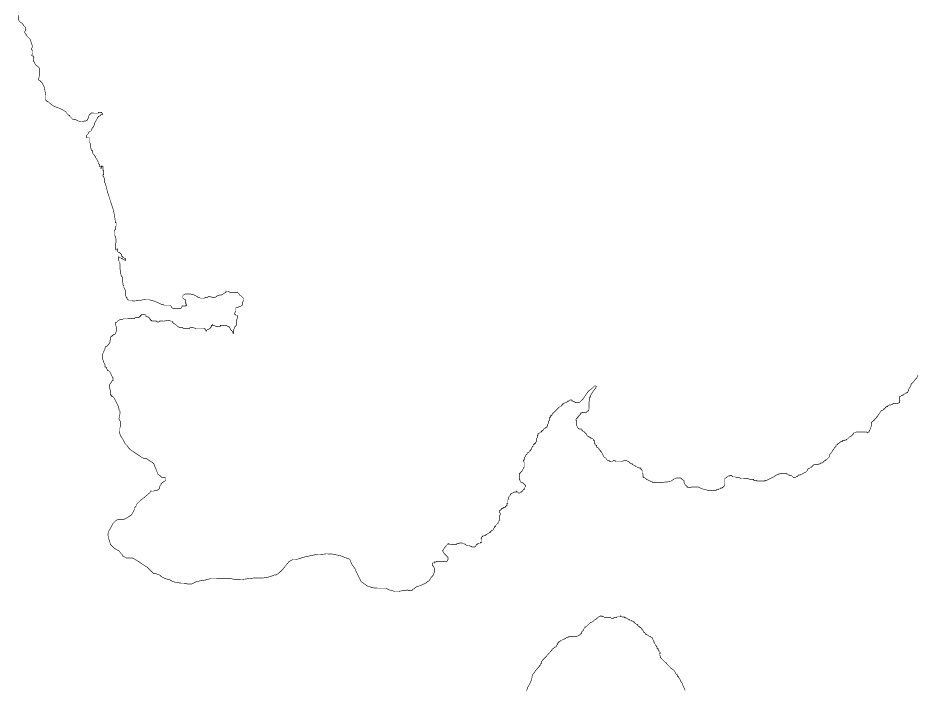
# Model space of a CAD drawing. Header units: metres. Extents: x 319816 to 366074, y 1739234 to 1838803.
# Drawn here: x 325006 to 329537, y 1812928 to 1816312 of the extents above; entities that cross this region are included whole.
import ezdxf

# ---------------------------------------------------------------- set-up
doc = ezdxf.new("R2010")
doc.units = ezdxf.units.M
doc.header["$MEASUREMENT"] = 0
doc.layers.add('HAZARDS LINE', color=1, linetype='Continuous')

msp = doc.modelspace()

# ---------------------------------------------------------------- linework, layer by layer
at = {"layer": 'HAZARDS LINE', "lineweight": 18, "const_width": 3}
for points in [[(325007.7, 1816325.5), (325007.6, 1816305.4), (325011.6, 1816297.4), (325019.6, 1816289.3), (325027.6, 1816285.2), (325035.6, 1816273.1), (325043.6, 1816265), (325043.5, 1816248.9), (325039.4, 1816240.9), (325043.4, 1816232.8), (325047.4, 1816228.8), (325051.4, 1816220.7), (325059.3, 1816212.6), (325067.3, 1816204.6), (325071.3, 1816192.5), (325079.2, 1816168.3), (325075.1, 1816160.3), (325075.1, 1816152.2), (325079.1, 1816148.2), (325079, 1816132.1), (325074.9, 1816124.1), (325078.9, 1816120.1), (325082.9, 1816120), (325082.9, 1816116), (325086.9, 1816112), (325082.9, 1816104), (325082.8, 1816095.9), (325086.8, 1816091.9), (325094.8, 1816075.7), (325110.8, 1816063.6), (325114.7, 1816055.5), (325114.5, 1816015.3), (325110.5, 1816011.3), (325110.4, 1815999.3), (325118.4, 1815995.2), (325126.4, 1815987.1), (325130.4, 1815979), (325138.3, 1815962.9), (325142.3, 1815942.8), (325146.2, 1815922.7), (325146, 1815898.5), (325154, 1815890.4), (325158, 1815890.4), (325166, 1815882.3), (325182, 1815870.2), (325190.1, 1815866.1), (325202.1, 1815862), (325222.2, 1815853.9), (325230.2, 1815849.8), (325238.2, 1815845.7), (325242.2, 1815841.7), (325250.2, 1815837.6), (325250.2, 1815833.6), (325254.2, 1815829.6), (325262.2, 1815821.5), (325266.2, 1815821.5), (325266.2, 1815817.4), (325270.2, 1815813.4), (325282.2, 1815801.3), (325294.2, 1815801.2), (325302.2, 1815797.1), (325310.3, 1815793.1), (325322.3, 1815789), (325330.3, 1815788.9), (325338.4, 1815792.9), (325346.4, 1815792.9), (325354.5, 1815796.8), (325354.5, 1815800.9), (325358.6, 1815804.9), (325362.7, 1815816.9), (325362.7, 1815820.9), (325370.8, 1815828.9), (325374.8, 1815832.9), (325411, 1815832.7), (325411, 1815836.7), (325427.1, 1815836.6), (325427.1, 1815832.6), (325431.1, 1815832.6), (325431, 1815824.6), (325423, 1815824.6), (325419, 1815820.6), (325414.9, 1815816.6), (325410.9, 1815816.6), (325410.9, 1815812.6), (325406.8, 1815812.6), (325406.8, 1815808.6), (325394.7, 1815788.6), (325390.6, 1815776.5), (325390.5, 1815772.5), (325386.5, 1815768.5), (325386.5, 1815764.5), (325382.4, 1815760.5), (325378.4, 1815756.5), (325378.4, 1815752.5), (325374.3, 1815744.5), (325370.3, 1815740.5), (325366.2, 1815740.5), (325362.2, 1815736.5), (325362.2, 1815732.5), (325358.1, 1815728.5), (325354.1, 1815724.5), (325350, 1815720.5), (325350, 1815708.4), (325366.1, 1815708.3), (325365.9, 1815684.2), (325369.9, 1815680.1), (325369.8, 1815660), (325373.8, 1815656), (325373.8, 1815652), (325377.8, 1815643.9), (325381.8, 1815643.9), (325381.7, 1815631.8), (325385.7, 1815627.8), (325393.7, 1815615.7), (325397.7, 1815611.6), (325397.7, 1815607.6), (325405.6, 1815595.5), (325409.6, 1815587.4), (325409.6, 1815583.4), (325413.6, 1815575.4), (325417.5, 1815571.3), (325417.5, 1815563.3), (325421.5, 1815563.3), (325421.5, 1815555.2), (325425.5, 1815555.2), (325425.6, 1815567.3), (325429.6, 1815567.2), (325429.6, 1815563.2), (325433.6, 1815563.2), (325433.5, 1815543.1), (325437.5, 1815543.1), (325437.4, 1815523), (325433.4, 1815523), (325433.3, 1815514.9), (325437.3, 1815510.9), (325441.3, 1815502.8), (325441.2, 1815482.7), (325445.2, 1815478.7), (325445.1, 1815470.6), (325449.1, 1815466.6), (325457, 1815434.4), (325476.7, 1815374), (325484.6, 1815349.8), (325488.6, 1815333.7), (325492.5, 1815313.6), (325496.3, 1815285.4), (325496.3, 1815281.4), (325500.3, 1815281.4), (325500.2, 1815265.3), (325496.2, 1815257.2), (325496.1, 1815245.2), (325492.1, 1815245.2), (325491.9, 1815217.1), (325495.9, 1815213), (325495.9, 1815205), (325499.9, 1815200.9), (325499.8, 1815180.8), (325495.7, 1815172.8), (325495.6, 1815148.7), (325499.6, 1815144.6), (325503.6, 1815144.6), (325503.6, 1815148.6), (325507.6, 1815148.6), (325507.6, 1815136.6), (325511.6, 1815132.5), (325515.6, 1815132.5), (325519.6, 1815128.5), (325527.6, 1815120.4), (325527.5, 1815112.3), (325531.5, 1815112.3), (325531.5, 1815108.3), (325535.5, 1815108.3), (325539.5, 1815104.2), (325543.5, 1815100.2), (325547.6, 1815100.1), (325547.5, 1815092.1), (325543.5, 1815092.1), (325539.5, 1815096.2), (325535.5, 1815096.2), (325531.5, 1815100.2), (325527.5, 1815100.3), (325523.5, 1815104.3), (325515.4, 1815104.3), (325515.4, 1815108.4), (325511.4, 1815108.4), (325511.3, 1815092.3), (325515.3, 1815088.3), (325515.3, 1815080.2), (325519.3, 1815076.2), (325519.1, 1815048), (325523.1, 1815040), (325523, 1815023.9), (325527, 1815011.8), (325531, 1815007.8), (325530.8, 1814987.7), (325534.8, 1814975.6), (325534.7, 1814967.5), (325538.7, 1814963.5), (325538.7, 1814955.4), (325546.6, 1814939.3), (325546.5, 1814911.2), (325550.5, 1814911.2), (325550.5, 1814903.1), (325554.5, 1814903.1), (325554.5, 1814899.1), (325558.5, 1814895), (325562.5, 1814891), (325582.6, 1814890.9), (325582.5, 1814886.8), (325590.6, 1814886.8), (325626.8, 1814890.6), (325638.9, 1814894.6), (325663, 1814894.4), (325675, 1814890.3), (325691.1, 1814886.2), (325711.1, 1814878.1), (325727.2, 1814869.9), (325735.2, 1814869.9), (325743.2, 1814865.8), (325775.4, 1814865.7), (325775.4, 1814861.6), (325779.4, 1814857.6), (325779.3, 1814853.6), (325787.4, 1814849.5), (325827.6, 1814849.3), (325827.6, 1814853.3), (325831.6, 1814857.3), (325831.6, 1814861.3), (325851.7, 1814861.2), (325851.8, 1814865.2), (325855.8, 1814865.2), (325855.8, 1814869.2), (325851.8, 1814869.2), (325851.8, 1814877.3), (325847.8, 1814877.3), (325847.9, 1814893.4), (325839.9, 1814897.5), (325835.9, 1814901.5), (325836, 1814913.6), (325840, 1814917.6), (325848.1, 1814921.5), (325876.2, 1814921.4), (325892.3, 1814917.3), (325908.3, 1814909.1), (325912.3, 1814905.1), (325920.3, 1814905), (325924.3, 1814901), (325944.4, 1814900.9), (325948.5, 1814904.9), (325960.5, 1814904.8), (325964.6, 1814908.8), (325972.6, 1814908.8), (325984.7, 1814904.7), (325996.7, 1814904.6), (326004.8, 1814908.6), (326008.8, 1814912.6), (326020.9, 1814916.5), (326028.9, 1814916.5), (326037, 1814920.5), (326041, 1814924.5), (326049.1, 1814928.4), (326053.2, 1814932.4), (326053.2, 1814936.5), (326065.2, 1814936.4), (326069.2, 1814932.4), (326077.2, 1814928.3), (326105.4, 1814928.1), (326109.4, 1814932.1), (326109.4, 1814928.1), (326113.4, 1814928.1), (326121.4, 1814920), (326121.4, 1814916), (326125.4, 1814916), (326133.4, 1814907.9), (326137.4, 1814903.8), (326141.4, 1814899.8), (326141.4, 1814891.7), (326137.3, 1814879.7), (326137.2, 1814867.6), (326133.2, 1814863.6), (326125.1, 1814859.7), (326113, 1814855.7), (326100.9, 1814851.8), (326100.8, 1814835.7), (326096.8, 1814823.6), (326096.7, 1814819.6), (326100.8, 1814819.6), (326100.7, 1814815.6), (326112.8, 1814815.5), (326112.8, 1814811.5), (326108.7, 1814795.4), (326104.6, 1814791.4), (326104.5, 1814763.3), (326100.4, 1814759.3), (326096.4, 1814755.3), (326096.4, 1814751.3), (326092.3, 1814743.2), (326092.2, 1814723.1), (326088.2, 1814723.2), (326088.2, 1814727.2), (326084.2, 1814735.2), (326080.2, 1814739.3), (326076.2, 1814743.3), (326072.2, 1814751.4), (326072.3, 1814755.4), (326068.2, 1814755.4), (326064.2, 1814759.5), (326060.2, 1814759.5), (326056.2, 1814763.6), (326024.1, 1814763.7), (326024, 1814759.7), (325999.9, 1814759.8), (325991.9, 1814763.9), (325987.9, 1814763.9), (325983.9, 1814768), (325983.9, 1814764), (325979.8, 1814764), (325979.8, 1814755.9), (325975.8, 1814756), (325975.8, 1814751.9), (325971.7, 1814747.9), (325963.6, 1814744), (325959.6, 1814744), (325955.6, 1814740), (325955.6, 1814736), (325951.5, 1814736), (325951.6, 1814740), (325947.6, 1814744.1), (325947.6, 1814748.1), (325903.4, 1814748.3), (325887.3, 1814752.4), (325871.2, 1814752.5), (325871.2, 1814748.5), (325839, 1814748.7), (325835, 1814752.7), (325819, 1814752.8), (325807, 1814760.9), (325803, 1814765), (325799, 1814769), (325790.9, 1814773.1), (325782.9, 1814781.2), (325783, 1814785.2), (325774.9, 1814785.2), (325770.9, 1814789.3), (325762.9, 1814789.3), (325738.7, 1814785.4), (325718.6, 1814785.6), (325714.6, 1814781.6), (325706.6, 1814781.6), (325702.6, 1814785.6), (325678.4, 1814785.8), (325678.5, 1814789.8), (325674.5, 1814789.8), (325674.5, 1814793.8), (325670.5, 1814793.9), (325670.5, 1814797.9), (325666.5, 1814801.9), (325662.5, 1814806), (325658.5, 1814806), (325654.5, 1814810), (325650.4, 1814810.1), (325650.5, 1814814.1), (325646.5, 1814818.1), (325626.4, 1814818.2), (325626.3, 1814814.2), (325622.3, 1814814.2), (325622.3, 1814810.2), (325618.3, 1814810.2), (325618.3, 1814806.2), (325614.2, 1814806.3), (325614.2, 1814802.2), (325594.1, 1814802.3), (325594.1, 1814798.3), (325537.8, 1814798.6), (325533.8, 1814794.6), (325521.7, 1814794.7), (325509.6, 1814786.7), (325505.6, 1814782.7), (325501.5, 1814778.7), (325497.5, 1814778.8), (325497.4, 1814766.7), (325501.4, 1814754.6), (325501.3, 1814734.5), (325497.2, 1814726.5), (325497.2, 1814722.5), (325493.1, 1814718.5), (325485.1, 1814718.5), (325485.1, 1814714.5), (325481.1, 1814714.5), (325481, 1814710.5), (325477, 1814710.5), (325477, 1814706.5), (325473, 1814706.5), (325472.9, 1814694.5), (325468.8, 1814686.4), (325468.8, 1814678.4), (325460.7, 1814666.4), (325452.6, 1814658.4), (325448.6, 1814658.4), (325444.5, 1814650.4), (325444.5, 1814646.4), (325436.4, 1814630.3), (325432.3, 1814618.3), (325432.1, 1814594.2), (325436.1, 1814586.1), (325436.1, 1814578.1), (325440.1, 1814574), (325444, 1814566), (325444, 1814553.9), (325448, 1814553.9), (325452, 1814549.8), (325452, 1814545.8), (325456, 1814541.8), (325455.9, 1814537.8), (325460, 1814537.7), (325472, 1814525.6), (325475.9, 1814513.5), (325479.9, 1814505.4), (325483.9, 1814501.4), (325483.8, 1814485.3), (325479.8, 1814485.3), (325475.7, 1814477.3), (325471.7, 1814473.3), (325467.6, 1814465.3), (325467.5, 1814449.2), (325471.4, 1814433.1), (325471.3, 1814413), (325475.3, 1814413), (325475.3, 1814409), (325479.3, 1814409), (325479.3, 1814404.9), (325483.3, 1814404.9), (325487.3, 1814400.9), (325491.3, 1814396.8), (325495.3, 1814388.8), (325499.3, 1814380.7), (325507.2, 1814364.6), (325511.2, 1814356.5), (325515.1, 1814340.4), (325515.1, 1814336.4), (325519.1, 1814332.3), (325519, 1814316.2), (325514.9, 1814296.2), (325514.9, 1814292.1), (325518.8, 1814284.1), (325522.8, 1814280), (325522.7, 1814255.9), (325518.6, 1814247.9), (325518.5, 1814219.8), (325522.4, 1814207.7), (325526.4, 1814203.6), (325530.4, 1814195.6), (325538.4, 1814183.5), (325542.3, 1814171.4), (325558.3, 1814155.2), (325562.3, 1814147.1), (325570.3, 1814139), (325582.3, 1814130.9), (325594.3, 1814122.8), (325630.3, 1814098.5), (325638.4, 1814094.4), (325650.4, 1814094.4), (325674.5, 1814078.1), (325682.5, 1814074.1), (325690.5, 1814066), (325694.4, 1814053.9), (325698.4, 1814045.8), (325706.3, 1814025.7), (325710.3, 1814013.6), (325718.3, 1814009.5), (325726.3, 1814001.5), (325734.3, 1813997.4), (325746.4, 1813997.3), (325750.4, 1813993.3), (325750.3, 1813985.2), (325746.3, 1813981.2), (325734.2, 1813973.3), (325726.1, 1813965.3), (325726.1, 1813961.2), (325722, 1813957.3), (325718, 1813949.2), (325717.9, 1813941.2), (325705.8, 1813933.2), (325697.8, 1813933.3), (325689.7, 1813929.3), (325673.6, 1813929.4), (325669.6, 1813921.4), (325641.3, 1813897.4), (325621.1, 1813881.4), (325600.9, 1813861.4), (325600.8, 1813853.4), (325592.7, 1813845.4), (325592.7, 1813837.4), (325588.6, 1813829.3), (325584.6, 1813821.3), (325576.5, 1813809.3), (325552.2, 1813793.4), (325536.1, 1813785.4), (325508, 1813785.6), (325499.9, 1813781.6), (325495.9, 1813777.6), (325483.7, 1813765.6), (325475.6, 1813749.6), (325463.4, 1813729.5), (325459.4, 1813717.5), (325459.3, 1813705.4), (325463.2, 1813689.3), (325467.2, 1813677.2), (325471.1, 1813661.1), (325479.1, 1813653), (325487.1, 1813645), (325499.1, 1813636.8), (325515.1, 1813628.7), (325523.1, 1813616.6), (325531.1, 1813608.5), (325535.1, 1813600.5), (325547.1, 1813596.4), (325551.1, 1813592.3), (325583.3, 1813592.1), (325591.3, 1813588.1), (325611.3, 1813575.9), (325635.3, 1813559.7), (325647.4, 1813551.6), (325655.4, 1813547.5), (325667.4, 1813535.4), (325675.4, 1813527.3), (325687.4, 1813515.2), (325695.4, 1813515.1), (325719.5, 1813506.9), (325727.5, 1813498.8), (325743.5, 1813490.7), (325755.5, 1813486.6), (325771.6, 1813482.5), (325783.6, 1813474.4), (325799.7, 1813470.3), (325823.8, 1813466.1), (325839.9, 1813466), (325859.9, 1813461.9), (325880, 1813461.8), (325896.2, 1813469.8), (325904.2, 1813473.7), (325924.3, 1813477.6), (325948.5, 1813481.5), (325976.7, 1813489.4), (326077.2, 1813488.8), (326097.2, 1813484.7), (326137.4, 1813484.5), (326161.6, 1813488.4), (326197.8, 1813492.2), (326238, 1813491.9), (326262.1, 1813495.8), (326278.2, 1813499.8), (326298.4, 1813507.7), (326306.4, 1813507.6), (326322.6, 1813519.6), (326338.7, 1813535.6), (326354.9, 1813555.6), (326371.1, 1813575.6), (326379.2, 1813579.6), (326387.3, 1813583.6), (326403.3, 1813583.5), (326439.6, 1813595.4), (326447.6, 1813597.6), (326515.1, 1813611.9), (326542, 1813611.6), (326560.2, 1813613.8), (326576.4, 1813612.6), (326588.5, 1813612.5), (326628.9, 1813604.1), (326661.1, 1813591.7), (326673.2, 1813587.6), (326677.2, 1813583.5), (326685.2, 1813563.2), (326705.2, 1813534.8), (326705.1, 1813530.7), (326721.1, 1813498.2), (326729, 1813482), (326733, 1813473.9), (326745.1, 1813465.7), (326761.1, 1813453.5), (326769.2, 1813449.4), (326801.5, 1813441), (326858.1, 1813440.6), (326874.2, 1813432.4), (326890.3, 1813428.2), (326902.4, 1813424.1), (326922.6, 1813423.9), (326938.8, 1813427.8), (326955, 1813427.7), (326963.1, 1813431.7), (326967.1, 1813431.7), (326971.2, 1813427.6), (326987.3, 1813427.5), (326995.5, 1813435.5), (327011.7, 1813447.5), (327036.1, 1813455.4), (327060.4, 1813467.3), (327064.5, 1813471.3), (327076.7, 1813479.3), (327088.9, 1813499.4), (327093, 1813499.4), (327093, 1813503.5), (327097.1, 1813507.5), (327097.1, 1813511.5), (327101.2, 1813519.6), (327101.4, 1813543.8), (327097.4, 1813547.9), (327097.4, 1813551.9), (327093.4, 1813552), (327093.5, 1813568.2), (327101.6, 1813568.1), (327101.6, 1813572.1), (327109.7, 1813572.1), (327113.8, 1813576.1), (327166.3, 1813575.7), (327166.4, 1813579.7), (327170.5, 1813583.7), (327170.5, 1813595.9), (327162.5, 1813604), (327158.5, 1813608.1), (327150.5, 1813616.2), (327146.5, 1813624.3), (327142.5, 1813628.4), (327146.6, 1813632.4), (327150.7, 1813640.5), (327162.9, 1813656.6), (327167, 1813660.6), (327171, 1813660.5), (327171.1, 1813664.6), (327175.1, 1813664.6), (327175.1, 1813660.5), (327211.5, 1813660.2), (327215.5, 1813664.2), (327223.6, 1813664.2), (327227.7, 1813668.2), (327243.9, 1813668.1), (327247.9, 1813664), (327256, 1813663.9), (327255.9, 1813659.9), (327260, 1813659.9), (327264, 1813655.8), (327276.1, 1813655.7), (327284.2, 1813651.6), (327288.2, 1813651.6), (327292.2, 1813647.5), (327304.3, 1813647.4), (327312.5, 1813655.4), (327312.5, 1813659.5), (327316.6, 1813659.4), (327316.6, 1813663.5), (327320.6, 1813663.4), (327324.7, 1813667.4), (327332.8, 1813667.4), (327332.8, 1813671.4), (327340.9, 1813671.4), (327341, 1813687.5), (327337, 1813691.6), (327341.1, 1813695.6), (327341.1, 1813699.7), (327345.2, 1813699.6), (327345.2, 1813703.7), (327349.3, 1813703.6), (327361.4, 1813707.6), (327361.4, 1813711.6), (327365.5, 1813711.6), (327377.7, 1813719.6), (327381.7, 1813719.6), (327381.7, 1813723.6), (327385.8, 1813723.6), (327385.8, 1813727.6), (327389.9, 1813727.6), (327389.9, 1813731.6), (327393.9, 1813731.6), (327398, 1813735.6), (327402.1, 1813743.7), (327406.2, 1813747.7), (327406.2, 1813751.7), (327410.3, 1813751.7), (327410.3, 1813755.7), (327414.4, 1813759.8), (327418.4, 1813763.8), (327422.5, 1813767.8), (327422.5, 1813771.8), (327426.6, 1813775.8), (327426.7, 1813779.9), (327430.7, 1813783.9), (327430.9, 1813808.1), (327435, 1813812.2), (327435, 1813816.2), (327431, 1813820.3), (327431.1, 1813832.4), (327435.1, 1813832.4), (327435.2, 1813836.4), (327439.2, 1813836.4), (327439.2, 1813840.4), (327443.3, 1813840.4), (327447.4, 1813844.4), (327451.4, 1813844.4), (327451.4, 1813848.4), (327459.5, 1813848.4), (327459.6, 1813852.4), (327463.6, 1813852.4), (327463.6, 1813856.4), (327467.7, 1813856.4), (327467.8, 1813868.5), (327471.8, 1813868.5), (327471.9, 1813884.7), (327476, 1813892.7), (327476.1, 1813900.8), (327480.1, 1813900.8), (327480.2, 1813904.8), (327484.2, 1813908.8), (327484.3, 1813912.9), (327488.3, 1813916.9), (327492.4, 1813916.8), (327496.5, 1813920.9), (327500.5, 1813920.8), (327504.6, 1813924.8), (327512.7, 1813924.8), (327516.7, 1813928.8), (327516.7, 1813924.7), (327520.8, 1813924.7), (327524.8, 1813920.6), (327532.8, 1813920.6), (327536.9, 1813924.6), (327541, 1813924.6), (327541, 1813928.6), (327545, 1813928.6), (327545.1, 1813932.6), (327549.1, 1813932.6), (327549.1, 1813936.6), (327553.2, 1813936.6), (327553.2, 1813940.6), (327557.3, 1813940.6), (327557.3, 1813948.7), (327561.4, 1813952.7), (327561.4, 1813956.7), (327557.4, 1813960.8), (327549.4, 1813969), (327545.4, 1813973), (327537.3, 1813973.1), (327537.3, 1813977.1), (327533.3, 1813981.2), (327533.3, 1813985.3), (327529.3, 1813989.3), (327529.6, 1814017.6), (327533.6, 1814017.6), (327533.6, 1814021.6), (327537.7, 1814025.7), (327541.8, 1814029.7), (327545.8, 1814033.7), (327545.9, 1814037.7), (327550, 1814041.7), (327550, 1814045.8), (327554.1, 1814049.8), (327554.2, 1814074.1), (327550.3, 1814082.2), (327550.3, 1814086.2), (327554.3, 1814086.2), (327554.4, 1814098.3), (327558.5, 1814102.3), (327562.6, 1814110.4), (327570.8, 1814118.4), (327570.8, 1814122.4), (327574.8, 1814122.4), (327578.9, 1814126.4), (327583, 1814130.4), (327583, 1814134.5), (327587.1, 1814134.4), (327587.1, 1814138.5), (327591.1, 1814138.5), (327591.2, 1814146.5), (327595.3, 1814150.6), (327595.3, 1814154.6), (327599.3, 1814154.6), (327599.4, 1814162.7), (327603.4, 1814162.6), (327603.5, 1814166.7), (327607.5, 1814166.6), (327607.5, 1814170.7), (327611.6, 1814170.6), (327611.6, 1814174.7), (327615.7, 1814178.7), (327615.8, 1814194.9), (327619.9, 1814198.9), (327620, 1814211), (327624, 1814211), (327624.1, 1814219.1), (327628.1, 1814219), (327632.2, 1814223.1), (327636.3, 1814227.1), (327640.3, 1814227), (327640.4, 1814231.1), (327644.4, 1814231), (327644.4, 1814235.1), (327648.5, 1814235.1), (327652.6, 1814243.1), (327656.6, 1814243.1), (327660.7, 1814247.1), (327664.8, 1814251.1), (327668.8, 1814251.1), (327668.8, 1814255.1), (327672.9, 1814259.1), (327673, 1814267.2), (327677, 1814271.2), (327677.1, 1814283.4), (327681.2, 1814283.3), (327681.3, 1814299.5), (327685.4, 1814299.5), (327685.4, 1814307.6), (327689.5, 1814307.5), (327689.5, 1814311.6), (327693.5, 1814311.5), (327693.6, 1814315.6), (327697.6, 1814319.6), (327734.3, 1814355.7), (327738.3, 1814355.7), (327742.4, 1814359.7), (327742.4, 1814363.7), (327746.5, 1814363.7), (327746.5, 1814367.7), (327750.6, 1814367.7), (327754.6, 1814371.7), (327762.7, 1814375.7), (327766.8, 1814375.7), (327770.9, 1814379.7), (327774.9, 1814379.6), (327774.9, 1814383.7), (327779, 1814383.7), (327783.1, 1814387.7), (327795.2, 1814387.6), (327795.2, 1814383.5), (327807.2, 1814379.4), (327811.3, 1814375.3), (327831.5, 1814375.2), (327851.8, 1814395.2), (327868.2, 1814419.4), (327876.4, 1814431.4), (327896.7, 1814447.4), (327904.9, 1814455.5), (327908.9, 1814459.5), (327913, 1814459.4), (327917, 1814455.4), (327912.9, 1814447.3), (327900.6, 1814431.2), (327888.3, 1814411.1), (327888.3, 1814403), (327884.2, 1814403.1), (327884.1, 1814386.9), (327880, 1814378.8), (327879.7, 1814334.4), (327875.6, 1814334.4), (327875.6, 1814330.3), (327871.6, 1814330.4), (327867.5, 1814326.4), (327847.3, 1814326.5), (327843.2, 1814322.5), (327839.1, 1814322.5), (327839.1, 1814318.5), (327835, 1814314.5), (327831, 1814310.5), (327826.9, 1814306.5), (327826.9, 1814302.4), (327822.8, 1814302.4), (327822.8, 1814298.4), (327818.7, 1814294.4), (327814.6, 1814290.4), (327814.6, 1814286.3), (327818.6, 1814282.3), (327818.4, 1814258), (327822.4, 1814253.9), (327822.4, 1814249.9), (327826.4, 1814245.8), (327830.4, 1814241.7), (327842.6, 1814241.6), (327842.5, 1814237.6), (327846.6, 1814237.6), (327846.5, 1814233.5), (327850.6, 1814229.5), (327854.6, 1814229.4), (327858.6, 1814225.3), (327866.6, 1814217.2), (327870.6, 1814209.1), (327874.6, 1814205), (327878.7, 1814205), (327882.7, 1814200.9), (327886.7, 1814200.9), (327886.7, 1814196.8), (327890.7, 1814196.8), (327898.8, 1814192.7), (327902.8, 1814188.6), (327902.8, 1814184.6), (327906.8, 1814184.5), (327906.7, 1814172.4), (327910.7, 1814168.3), (327910.7, 1814164.3), (327914.7, 1814160.2), (327918.8, 1814160.2), (327918.7, 1814152.1), (327922.7, 1814148), (327926.7, 1814148), (327926.7, 1814144), (327930.8, 1814143.9), (327930.7, 1814139.9), (327934.7, 1814135.8), (327938.7, 1814131.7), (327938.7, 1814127.7), (327942.8, 1814127.7), (327942.7, 1814123.6), (327946.7, 1814119.5), (327950.7, 1814111.4), (327954.7, 1814103.3), (327958.7, 1814099.2), (327966.8, 1814095.1), (327966.7, 1814091.1), (327970.7, 1814087), (327974.8, 1814082.9), (327982.8, 1814082.9), (327982.8, 1814078.8), (327999, 1814078.7), (328003, 1814082.7), (328011.1, 1814082.7), (328015.1, 1814078.6), (328043.4, 1814078.4), (328055.6, 1814082.3), (328071.8, 1814082.2), (328075.8, 1814078.1), (328079.8, 1814078.1), (328083.8, 1814074), (328087.8, 1814069.9), (328091.9, 1814069.9), (328095.9, 1814065.8), (328099.9, 1814065.8), (328099.9, 1814061.8), (328104, 1814061.7), (328108, 1814057.6), (328112, 1814057.6), (328116, 1814053.5), (328120.1, 1814053.5), (328124.1, 1814049.4), (328128.1, 1814049.4), (328132.1, 1814045.3), (328140.2, 1814045.3), (328140.2, 1814041.2), (328144.2, 1814041.2), (328144.2, 1814037.2), (328148.2, 1814033.1), (328148.1, 1814020.9), (328152.1, 1814016.9), (328152, 1814000.7), (328156, 1814000.7), (328156, 1813996.6), (328160, 1813996.6), (328164.1, 1813992.5), (328168.1, 1813992.5), (328168.1, 1813988.4), (328172.1, 1813988.4), (328180.2, 1813984.3), (328196.3, 1813976.1), (328200.3, 1813976.1), (328200.3, 1813972), (328248.8, 1813971.7), (328265, 1813975.6), (328277.1, 1813975.5), (328289.3, 1813979.4), (328293.3, 1813979.4), (328297.4, 1813983.4), (328305.5, 1813987.4), (328309.6, 1813991.4), (328313.6, 1813991.4), (328317.7, 1813995.4), (328342, 1813995.2), (328350, 1813987), (328358, 1813982.9), (328358, 1813974.9), (328362, 1813966.7), (328365.9, 1813958.6), (328374, 1813954.5), (328374, 1813950.5), (328378, 1813950.4), (328378, 1813946.4), (328390.1, 1813946.3), (328398.2, 1813950.3), (328430.5, 1813950), (328446.7, 1813941.8), (328462.8, 1813937.7), (328478.9, 1813933.5), (328519.4, 1813933.2), (328523.4, 1813937.2), (328531.5, 1813937.1), (328535.6, 1813941.1), (328543.7, 1813941.1), (328543.7, 1813945.1), (328551.8, 1813945.1), (328551.8, 1813949.1), (328555.9, 1813949.1), (328559.9, 1813953.1), (328564, 1813961.1), (328564.3, 1813993.5), (328572.4, 1813997.5), (328580.6, 1814005.5), (328588.6, 1814005.4), (328592.7, 1814009.4), (328596.8, 1814009.4), (328600.8, 1814005.3), (328604.8, 1814001.3), (328616.9, 1814001.2), (328620.9, 1813997.1), (328637.1, 1813997), (328645.1, 1813992.9), (328681.5, 1813992.6), (328689.6, 1813988.5), (328709.8, 1813988.3), (328709.8, 1813984.3), (328721.9, 1813984.2), (328725.9, 1813980.1), (328766.3, 1813979.8), (328766.4, 1813983.8), (328774.4, 1813983.8), (328815, 1814003.7), (328819.1, 1814007.7), (328827.2, 1814011.7), (328831.2, 1814011.6), (328835.3, 1814015.6), (328839.4, 1814015.6), (328843.4, 1814019.6), (328871.7, 1814019.4), (328875.7, 1814015.3), (328879.8, 1814015.3), (328883.8, 1814011.2), (328887.8, 1814011.2), (328891.9, 1814007.1), (328899.9, 1814007.1), (328908, 1813998.9), (328920.1, 1813998.8), (328924.2, 1814002.8), (328928.2, 1814002.8), (328932.3, 1814006.8), (328936.4, 1814010.8), (328944.4, 1814010.8), (328948.5, 1814014.8), (328952.6, 1814014.7), (328964.7, 1814022.7), (328968.8, 1814022.7), (328972.9, 1814026.7), (328976.9, 1814026.7), (328976.9, 1814030.7), (328981, 1814034.7), (328981, 1814038.8), (328985.1, 1814042.8), (328989.2, 1814042.8), (328993.2, 1814046.8), (328997.3, 1814046.7), (328997.3, 1814050.8), (329001.3, 1814050.8), (329005.4, 1814054.8), (329005.4, 1814058.8), (329009.5, 1814058.8), (329013.6, 1814062.8), (329033.8, 1814062.6), (329037.8, 1814066.6), (329041.9, 1814066.6), (329046, 1814070.6), (329054, 1814070.6), (329058.1, 1814074.6), (329066.3, 1814082.6), (329070.3, 1814082.6), (329070.3, 1814086.6), (329074.4, 1814086.6), (329078.5, 1814090.6), (329082.5, 1814094.6), (329086.6, 1814098.6), (329090.7, 1814102.6), (329090.7, 1814106.7), (329094.8, 1814118.8), (329098.9, 1814118.7), (329098.9, 1814122.8), (329103, 1814126.8), (329107.1, 1814134.8), (329111.2, 1814138.9), (329115.3, 1814146.9), (329119.4, 1814150.9), (329123.4, 1814154.9), (329123.5, 1814159), (329127.5, 1814163), (329131.6, 1814163), (329131.6, 1814167), (329139.7, 1814171), (329147.9, 1814179), (329156, 1814178.9), (329156, 1814183), (329168.1, 1814182.9), (329168.1, 1814186.9), (329176.2, 1814186.9), (329176.3, 1814190.9), (329180.3, 1814190.9), (329188.4, 1814198.9), (329192.5, 1814202.9), (329200.6, 1814206.9), (329212.9, 1814218.9), (329212.9, 1814223), (329221, 1814222.9), (329225, 1814226.9), (329277.6, 1814226.5), (329281.6, 1814222.5), (329285.7, 1814226.5), (329289.7, 1814226.4), (329289.8, 1814230.5), (329293.8, 1814234.5), (329293.9, 1814238.5), (329297.9, 1814242.5), (329298, 1814246.6), (329302.1, 1814258.7), (329302.2, 1814274.9), (329306.3, 1814278.9), (329310.4, 1814282.9), (329314.5, 1814286.9), (329318.5, 1814286.9), (329318.5, 1814290.9), (329322.6, 1814294.9), (329326.7, 1814298.9), (329326.7, 1814303), (329330.7, 1814302.9), (329334.8, 1814311), (329338.9, 1814315), (329343, 1814323.1), (329347.1, 1814327.1), (329351.2, 1814335.1), (329355.2, 1814335.1), (329363.4, 1814339.1), (329363.4, 1814343.1), (329367.4, 1814343.1), (329367.5, 1814347.1), (329371.5, 1814347.1), (329371.5, 1814351.1), (329375.6, 1814351.1), (329375.6, 1814355.2), (329383.7, 1814355.1), (329383.7, 1814359.1), (329391.8, 1814363.1), (329399.9, 1814363.1), (329404, 1814367.1), (329408.1, 1814367), (329412.1, 1814371.1), (329436.4, 1814370.9), (329440.5, 1814374.9), (329444.5, 1814374.8), (329444.6, 1814387), (329444.7, 1814407.2), (329448.8, 1814407.2), (329452.9, 1814411.2), (329460.9, 1814411.1), (329461, 1814415.2), (329465, 1814415.1), (329473.2, 1814423.1), (329481.3, 1814423.1), (329481.3, 1814427.1), (329485.3, 1814427.1), (329485.4, 1814431.1), (329489.4, 1814435.1), (329489.5, 1814443.2), (329493.6, 1814447.2), (329493.6, 1814451.3), (329497.7, 1814455.3), (329501.8, 1814463.4), (329501.8, 1814467.4), (329505.9, 1814471.4), (329510, 1814475.4), (329522.2, 1814491.5), (329526.3, 1814495.5), (329530.4, 1814499.5), (329534.5, 1814507.6), (329534.5, 1814511.6), (329538.5, 1814511.6)], [(328363.1, 1812925.8), (328363.1, 1812929.8), (328359.2, 1812937.9), (328355.2, 1812946), (328351.2, 1812958.2), (328347.3, 1812966.3), (328343.2, 1812970.4), (328339.3, 1812978.5), (328339.3, 1812982.5), (328335.3, 1812982.6), (328335.3, 1812986.6), (328331.3, 1812990.7), (328331.3, 1812994.7), (328327.3, 1812994.8), (328327.3, 1813002.9), (328319.3, 1813007), (328315.3, 1813015.1), (328311.3, 1813023.2), (328303.3, 1813031.3), (328295.2, 1813035.4), (328287.2, 1813043.6), (328279.2, 1813051.7), (328275.2, 1813055.8), (328271.2, 1813059.9), (328271.2, 1813063.9), (328267.2, 1813064), (328263.1, 1813068), (328259.1, 1813072.1), (328255.1, 1813076.2), (328251.1, 1813080.3), (328247.1, 1813084.3), (328243.1, 1813088.4), (328239.1, 1813092.5), (328239.1, 1813096.5), (328239.1, 1813100.6), (328235.1, 1813104.6), (328235.2, 1813108.7), (328235.2, 1813112.7), (328239.2, 1813112.7), (328239.3, 1813116.7), (328235.2, 1813116.8), (328235.3, 1813120.8), (328235.3, 1813124.9), (328231.2, 1813124.9), (328231.3, 1813128.9), (328227.3, 1813133), (328227.3, 1813137.1), (328223.2, 1813137.1), (328223.3, 1813141.1), (328223.3, 1813145.2), (328219.3, 1813145.2), (328219.3, 1813149.2), (328215.3, 1813153.3), (328215.3, 1813157.4), (328211.3, 1813161.4), (328211.3, 1813165.5), (328207.3, 1813165.5), (328207.3, 1813169.6), (328207.4, 1813173.6), (328203.3, 1813177.7), (328203.4, 1813181.7), (328199.4, 1813185.8), (328199.4, 1813189.8), (328195.4, 1813193.9), (328191.3, 1813193.9), (328187.3, 1813198), (328183.3, 1813198), (328179.3, 1813202.1), (328171.2, 1813206.2), (328167.2, 1813206.3), (328167.2, 1813210.3), (328163.2, 1813210.3), (328163.2, 1813214.4), (328159.2, 1813218.4), (328155.2, 1813218.5), (328155.2, 1813222.5), (328147.2, 1813234.7), (328143.2, 1813234.7), (328143.2, 1813238.8), (328139.2, 1813242.9), (328135.1, 1813242.9), (328135.2, 1813246.9), (328131.1, 1813247), (328127.1, 1813251), (328127.1, 1813255.1), (328123.1, 1813255.1), (328123.1, 1813259.2), (328119.1, 1813259.2), (328115.1, 1813263.3), (328111, 1813263.3), (328111.1, 1813267.3), (328107, 1813267.4), (328107, 1813271.4), (328103, 1813271.4), (328099, 1813275.5), (328095, 1813275.5), (328090.9, 1813279.6), (328086.9, 1813279.7), (328082.9, 1813279.7), (328082.9, 1813283.7), (328078.8, 1813283.8), (328074.8, 1813287.8), (328070.8, 1813287.9), (328066.7, 1813287.9), (328066.8, 1813291.9), (328062.7, 1813292), (328058.7, 1813292), (328058.7, 1813296), (328054.7, 1813296.1), (328050.6, 1813296.1), (328046.6, 1813296.1), (328042.6, 1813300.2), (328038.5, 1813300.2), (328038.5, 1813296.2), (328034.5, 1813296.2), (328030.4, 1813296.3), (328026.4, 1813296.3), (328022.3, 1813296.3), (328018.3, 1813292.3), (328014.2, 1813292.3), (328010.2, 1813292.4), (328006.1, 1813292.4), (328002.1, 1813288.4), (327998, 1813288.4), (327994, 1813288.5), (327990, 1813292.5), (327985.9, 1813292.6), (327981.9, 1813292.6), (327977.8, 1813292.6), (327973.8, 1813292.7), (327969.8, 1813292.7), (327961.7, 1813292.7), (327957.6, 1813292.8), (327953.6, 1813296.9), (327949.6, 1813296.9), (327945.5, 1813296.9), (327945.6, 1813301), (327941.5, 1813301), (327937.5, 1813301), (327933.4, 1813297), (327929.4, 1813297), (327925.3, 1813293), (327917.1, 1813285), (327909, 1813281), (327905, 1813277), (327900.9, 1813273), (327892.8, 1813269), (327888.7, 1813269.1), (327884.7, 1813265), (327880.6, 1813261), (327872.4, 1813253), (327868.4, 1813249), (327864.3, 1813245), (327860.2, 1813245), (327860.2, 1813241), (327856.2, 1813241), (327856.1, 1813237), (327852.1, 1813232.9), (327852, 1813228.9), (327848, 1813224.9), (327843.9, 1813220.9), (327843.9, 1813216.8), (327843.8, 1813212.8), (327839.8, 1813212.8), (327839.7, 1813208.8), (327835.7, 1813204.8), (327831.6, 1813204.8), (327827.6, 1813200.8), (327823.5, 1813200.8), (327819.4, 1813196.8), (327815.4, 1813196.8), (327811.4, 1813196.9), (327807.3, 1813196.9), (327803.3, 1813196.9), (327799.2, 1813197), (327791.1, 1813197), (327787.1, 1813197.1), (327783.1, 1813197.1), (327779, 1813197.1), (327774.9, 1813193.1), (327770.9, 1813193.1), (327766.9, 1813193.2), (327762.8, 1813189.2), (327758.7, 1813185.1), (327754.7, 1813185.2), (327746.6, 1813181.2), (327742.5, 1813177.2), (327738.4, 1813177.2), (327734.4, 1813173.2), (327730.3, 1813169.2), (327726.2, 1813169.2), (327726.2, 1813165.2), (327722.2, 1813165.2), (327722.1, 1813161.2), (327722.1, 1813157.1), (327718, 1813153.1), (327718, 1813149.1), (327713.9, 1813145.1), (327709.9, 1813145.1), (327701.7, 1813137.1), (327693.6, 1813133.1), (327693.6, 1813129), (327689.5, 1813125), (327665.1, 1813096.9), (327648.8, 1813080.9), (327640.6, 1813068.8), (327640.5, 1813060.7), (327636.5, 1813060.7), (327636.4, 1813052.7), (327632.4, 1813052.7), (327632.3, 1813048.6), (327628.3, 1813044.6), (327624.2, 1813040.6), (327607.9, 1813020.5), (327599.7, 1813008.5), (327595.6, 1813004.5), (327591.4, 1812980.2), (327583.1, 1812960.1), (327570.9, 1812940), (327566.7, 1812923.8)]]:
    msp.add_lwpolyline(points, dxfattribs=at)
for points in [[(325421.5, 1815567.3), (325425.6, 1815567.3)], [(325499.5, 1815140.6), (325499.6, 1815144.6)], [(329448.6, 1814386.9), (329444.6, 1814387)]]:
    msp.add_lwpolyline(points, close=True, dxfattribs=at)

doc.saveas('drawing.dxf')
